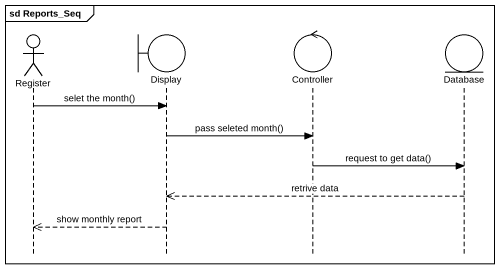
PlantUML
@startuml
mainframe sd Reports_Seq
hide footbox
actor Register
boundary Display
control Controller
entity "Database" as Database_

Register -> Display : selet the month()
Display -> Controller : pass seleted month()
Controller -> Database_ : request to get data()
Database_ -->> Display : retrive data
Display -->> Register : show monthly report
@enduml
